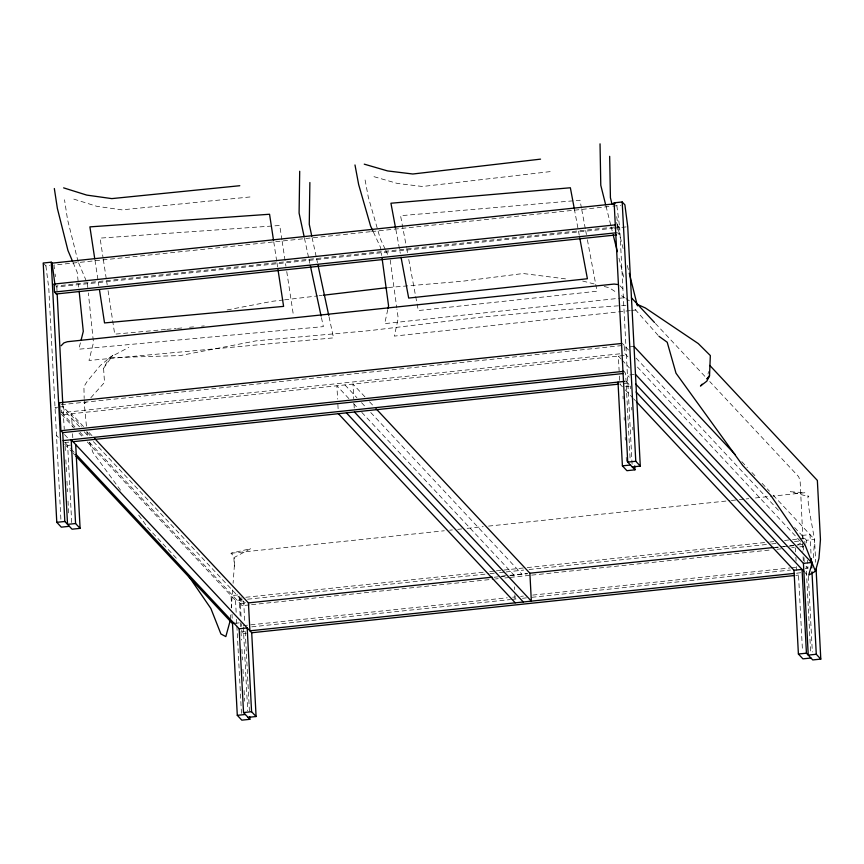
<?xml version="1.0" encoding="UTF-8"?>
<svg xmlns="http://www.w3.org/2000/svg" width="864" height="864" viewBox="0 0 864 864"><rect width="100%" height="100%" fill="white"/><g stroke="black" fill="none" stroke-linecap="round" stroke-linejoin="round"><path stroke-width="0.65" stroke-dasharray="4.32 3.24" d="M234.328 566.168L234.727 557.194L250.744 548.629L231.044 553.252L233.809 556.211L234.328 566.168L233.086 583.265M232.61 589.842L231.25 607.964M230.342 619.272L230.839 612.986M813.251 557.798L814.666 540.205L808.412 505.624L807.883 495.666L808.812 496.649L790.344 491.724L805.118 492.707L772.934 496.109M802.894 539.006L800.14 481.086L798.66 476.68L709.765 381.575M708.037 374.026L708.534 371.563M387.752 309.69L384.685 323.633L624.726 297.68M80.417 342.835L78.818 349.207L323.363 326.624L321.386 317.38M90.839 397.753L104.501 382.428L103.583 368.28L109.393 357.707L128.714 347.404M103.583 368.28L112.828 355.277L100.364 365.44L87.091 381.532L83.916 386.651L84.175 398.466M86.422 426.082L84.294 403.715L86.162 402.008M800.69 543.056L797.04 545.152M227.135 309.938L272.603 301.255L283.252 299.992M284.58 299.84L317.855 295.888M319.183 295.726L321.84 295.412M388.379 287.507L462.661 281.221L523.12 273.521L568.123 279.202M550.174 171.623L422.453 186.494L397.235 183.416L373.885 176.645M630.331 310.597L394.319 336.107L398.218 318.362L396.943 309.085M631.67 310.446L638.377 309.722M43.2 263.034L45.911 265.928L49.928 265.507M370.246 231.725L53.946 265.075L54.454 268.942M371.585 231.584L611.496 206.28M612.835 206.14L620.87 205.286M617.414 232.675L619.218 234.608L618.797 226.627L55.901 285.995L56.797 286.956L612.997 228.301M614.347 228.15L626.4 226.886M61.268 404.698L624.175 345.341L624.586 353.311L628.236 357.21M57.715 407.192L55.026 407.484L56.873 409.45M59.054 407.052L63.072 406.631L81.497 426.33M634.014 346.421L625.979 347.263L630.58 352.188M61.549 410.022L61.69 412.679L620.568 353.743M63.493 414.612L626.389 355.244M634.144 374.479L627.437 375.192L629.284 377.158M65.372 450.511L64.951 442.53L70.319 441.968M627.858 383.173L619.812 384.016L622.523 386.91L629.219 386.208M70.34 445.144L67.662 445.424L71.701 522.558M231.044 553.252L444.312 530.766M449.68 530.194L452.358 529.913M457.726 529.351L461.743 528.93M467.111 528.358L483.214 526.662M488.57 526.1L730.015 500.634M731.354 500.494L738.061 499.781M739.4 499.64L744.768 499.079M746.107 498.938L748.786 498.658M755.492 497.945L771.595 496.249M237.73 594.94L231.034 595.652L231.66 607.619M801.976 535.432L810.011 534.589L810.994 553.208M245.797 597.272L484.358 572.108M489.726 571.547L495.083 570.985M496.422 570.845L525.906 567.734M527.245 567.594L768.496 542.149M769.835 542.009L773.852 541.577M784.577 540.454L791.284 539.741M792.623 539.6L804.686 538.326L805.032 544.979M87.286 441.958L235.537 600.469L243.583 599.627M247.601 599.206L488.851 573.761M490.19 573.62L494.208 573.199M499.565 572.627L504.932 572.065M506.272 571.925L523.692 570.089M529.06 569.516L770.299 544.082M771.638 543.931L778.345 543.229M794.426 541.534L799.783 540.972M794.599 527.558L806.49 540.259L814.525 539.417L815.724 562.27M240.386 603.742L245.754 603.18M501.736 576.18L508.442 575.478M509.782 575.338L527.202 573.502M773.809 547.484L779.166 546.923M780.505 546.782L784.534 546.361M789.89 545.789L793.908 545.368M797.936 544.946L803.293 544.385M494.154 577.26L499.511 576.688M500.85 576.547L504.868 576.126M510.235 575.564L527.656 573.728M775.602 547.571L778.28 547.29M783.648 546.728L787.666 546.307M789.005 546.167L795.701 545.454M89.294 442.195L242.201 605.675L250.236 604.822M251.575 604.681L494.165 579.107M495.504 578.956L498.182 578.675M504.889 577.973L508.907 577.552M510.246 577.4L530.345 575.284M531.684 575.143L771.595 549.839M776.952 549.277L783.659 548.575M791.694 547.722L794.372 547.441M799.74 546.88L803.758 546.448M236.509 623.149L239.198 622.868M243.238 625.622L507.265 597.78M512.633 597.208L515.311 596.927M520.668 596.365L523.357 596.084M532.732 595.091L790.063 567.95M791.402 567.81L796.759 567.248M251.748 626.843L510.419 599.562M511.758 599.422L517.115 598.86M522.482 598.288L526.5 597.866M531.857 597.305L790.528 570.024M805.27 568.469L807.948 568.188L807.527 560.207M244.534 631.39L241.855 631.67L241.65 627.685M800.734 572.724L796.716 573.156L798.52 575.078L802.494 650.873M246.337 633.312L243.659 633.604L240.948 630.709L241.445 640.008M795.841 575.359L798.52 575.078M249.977 196.96L121.975 209.855L96.887 206.334L73.807 199.109M165.488 329.486L114.707 334.174L108 290.153M166.828 329.357L176.18 328.493M177.52 328.374L182.866 327.877M189.54 327.262L193.547 326.894M201.571 326.149L204.239 325.901M625.903 305.284L562.993 309.766L480.211 317.207L369.695 330.631L256.176 340.837L180.22 355.568L109.393 357.707M582.671 281.038L594.065 283.921M604.195 286.481L609.26 287.755L617.08 292.831M93.366 441.58L242.622 601.16L245.344 602.672M619.877 285.692L625.007 290.952M621.551 295.726L624.899 297.907M626.011 298.631L629.37 300.802M632.102 464.281L619.704 227.588L616.993 224.694L617.274 230.018M655.409 323.46L706.082 377.633M741.83 461.689L747.36 467.597M751.961 472.522L756.572 477.446M762.102 483.354L769.468 491.238M773.161 495.18L814.525 539.417M622.361 343.408L624.175 345.341M636.109 358.106L779.857 511.79M637.448 367.07L801.468 542.43M621.119 359.046L618.354 356.098L619.121 370.721M622.037 360.029L629.413 367.913M623.83 371.326L625.633 373.259L630.158 459.691M807.948 568.188L806.144 566.255L810.745 654.016M626.054 381.24L629.662 385.096M804.762 572.303L806.566 574.236M625.288 389.869L632.664 397.753M633.582 398.736L635.429 400.712M364.964 396.889L352.987 384.08L353.754 398.704M369.565 401.814L373.248 405.745M344.941 384.923L356.918 397.732M361.53 402.656L366.131 407.581M370.742 412.517L521.845 574.063M348.872 398.585L336.895 385.776L337.597 399.071M353.484 403.51L358.096 408.434M361.778 412.376L513.799 574.906L514.015 578.902M83.506 426.568L71.528 413.759L72.23 427.054M89.035 432.475L92.718 436.417M87.026 432.248L90.72 436.19M79.542 426.805L64.357 410.508L62.878 406.102M84.154 431.73L88.754 436.655M61.69 412.679L75.47 427.421M80.071 432.346L83.765 436.288M61.484 414.374L74.38 428.166M78.991 433.091L81.756 436.05M64.53 434.56L68.224 438.502M176.321 558.187L148.208 528.131L138.715 515.128M64.951 442.53L70.427 448.384M71.345 449.366L74.11 452.326M56.495 435.402L58.342 437.378M64.789 444.269L72.155 452.153M73.084 453.136L74.92 455.112M658.098 335.34L633.701 307.822M120.528 490.201L92.837 452.282L89.273 441.364M385.214 249.264L380.214 238.507L368.291 197.089L364.619 177.444M385.776 250.452L388.001 255.236M373.367 231.995L380.592 247.536L381.683 255.496M78.624 262.883L86.357 281.124M73.084 262.591L77.209 272.311L78.732 287.075M78.106 261.673L67.554 219.661L64.519 199.757M616.594 222.491L623.095 248.53M627.318 265.453L628.625 270.659M605.988 206.096L610.87 225.634M611.194 226.93L612.166 230.839M618.991 258.185L624.197 279.018M312.088 237.546L316.332 257.342M316.613 258.66L317.455 262.624M329.033 316.742L333.547 337.867L89.003 360.45L93.474 342.608L88.355 292.95M304.452 238.183L308.686 257.98M308.966 259.297L309.82 263.261M581.472 208.159L579.992 200.243L400.561 215.708L406.48 247.32M581.72 209.477L585.425 229.252M585.673 230.569L586.408 234.533M587.401 239.803L597.024 291.222L418.316 310.554L408.456 257.861M574.322 208.861L579.258 235.235M406.728 248.638L407.462 252.59M395.863 229.576L400.302 253.282M281.934 239.965L279.731 225.493L100.073 238.118L103.129 258.131M282.139 241.283L285.952 266.296M286.751 271.555L293.576 316.31M273.769 241.888L276.772 261.63M276.977 262.948L277.571 266.9M103.324 259.47L107.19 284.807M94.975 260.226L98.842 285.574M390.215 260.021L396.76 307.757M616.853 205.718L619.704 227.588M616.723 216.648L617.9 225.655M55.123 274.082L55.458 276.664M45.911 265.928L48.762 287.798L60.955 520.506M87.394 283.554L87.804 287.582M86.918 431.352L87.296 435.294M806.49 540.259L806.63 542.916M808.369 576.158L812.344 651.964M802.872 536.404L803.012 539.06M803.369 545.713L803.714 552.355M803.995 557.68L804.2 561.665M802.397 543.413L802.807 551.394M803.088 556.708L803.293 560.704M795.388 547.884L795.604 551.88M795.884 557.194L796.09 561.19M796.37 566.503L796.576 570.488M630.569 386.068L630.698 388.724M631.681 407.344L631.822 410M632.729 427.28L632.869 429.948M623.009 396.22L623.149 398.876M624.121 417.496L624.262 420.152M625.169 437.443L625.309 440.1M626.216 457.391L626.422 461.376M619.402 376.034L619.747 382.687M514.426 586.883L514.566 589.54M514.847 594.853L515.052 598.849M354.024 404.028L354.24 408.013M337.878 404.395L338.159 409.709M243.648 600.955L244.771 622.231M245.257 631.541L249.502 712.649M241.78 597.694L242.201 605.675M243.313 626.951L247.698 710.726M240.041 597.1L241.153 618.376M241.434 623.689L241.574 626.346M239.144 596.128L240.257 617.404M240.538 622.728L240.743 626.713M241.931 649.318L242.482 659.956M242.968 669.265L243.605 681.232M244.091 690.541L244.642 701.179M235.537 600.469L236.25 613.926M236.531 619.304L236.812 624.683M236.876 626.022L241.466 713.426M232.006 614.261L232.211 618.257M72.576 433.706L72.781 437.692M56.797 286.956L57.013 290.941M62.737 403.445L64.26 429.235M65.858 459.821L66.485 471.787M66.971 481.097L67.532 491.735M68.018 501.044L68.645 513.011M84.208 399.773L84.294 403.715"/><path stroke-width="1.3" d="M299.7 171.266L299.095 213.106L304.171 236.866M309.874 182.509L309.269 224.348L311.807 236.228M388.033 308.426L388.584 305.888L382.05 258.142M81.054 340.286L83.29 331.366L79.142 291.103M230.234 620.525L225.828 636.595L220.914 633.982L210.881 608.504L188.298 575.629M812.29 562.194L808.736 575.122L815.422 571.288L818.942 558.446L820.454 539.59L817.355 480.416L709.798 365.429M61.16 345.74L63.893 342.911L67.316 341.734L614.131 284.062L617.674 284.504M707.022 378.929L709.528 375.84L710.338 355.558L698.274 343.57L645.376 307.962L636.757 304.106M702.119 384.178L700.466 386.035L706.828 381.154L709.528 375.84L707.054 378.626M323.168 295.25L387.05 287.669M540.551 159.138L412.83 174.01L387.601 170.932L364.262 164.16M615.654 224.834L54.097 284.062L54.994 285.023L52.142 263.153L51.246 262.181L43.2 263.034L56.786 522.331L61.301 527.159L69.347 526.306M618.008 382.082L622.404 465.858L626.918 470.686L634.954 469.832L627.739 462.121L614.142 202.824L622.188 201.971L624.899 204.865L627.739 226.746L640.289 466.096L632.243 466.938M52.142 263.153L615.049 203.785L614.142 202.824M54.097 284.062L54.508 292.043L616.075 232.816M56.311 293.965L616.54 234.889M621.022 343.548L59.465 402.775L60.923 430.693L62.726 432.626L67.543 524.372L75.578 523.53L80.093 528.358L72.047 529.2L64.832 521.478L51.246 262.181M60.923 430.693L623.83 371.326M62.726 432.626L622.955 373.54M63.148 440.608L624.715 381.38M72.997 441.688L618.473 384.156M56.786 522.331L64.832 521.478M627.739 462.121L635.774 461.268L640.289 466.096M622.404 465.858L630.439 465.016M94.565 438.394L248.432 602.899L492.361 577.174M376.013 408.704L529.88 573.21L773.809 547.484M75.848 456.095L232.492 623.57L235.17 623.29M635.731 384.059L803.434 563.36L811.48 562.507L635.483 374.339M75.956 454.302L239.144 628.776L247.19 627.923L251.575 711.698L256.09 716.526L248.054 717.368M636.358 401.695L794.005 570.262L802.051 569.408L806.436 653.184L812.754 659.934L820.8 659.092L816.08 568.998M794.038 573.437L249.901 630.817L248.432 602.899M75.578 523.53L71.194 439.754L251.705 632.75L794.502 575.51M239.144 628.776L243.54 712.552L251.575 711.698M794.005 570.262L798.401 654.026L806.436 653.184M232.492 623.57L237.298 715.327L245.344 714.474M820.8 659.092L816.286 654.264L808.25 655.117L803.434 563.36M810.95 658.012L802.915 658.854L798.401 654.026M249.718 716.645L249.858 719.302L241.812 720.155L237.298 715.327M239.792 185.717L111.791 198.612L86.713 195.091L63.623 187.866M658.994 336.323L667.202 342.23L676.004 373.205L742.716 465.437L770.818 495.482L805.388 545.8L815.422 571.288M631.454 297.842L654.491 322.477M634.014 346.421L735.372 454.788M636.098 391.975L803.855 571.342M354.445 411.998L531.349 601.139L529.88 573.21M346.41 412.852L523.303 601.981M338.364 413.694L515.268 602.834M54.508 292.043L57.218 294.937L62.737 403.445M243.54 712.552L249.858 719.302M372.816 230.807L370.591 226.022L358.668 184.615L354.985 164.959M72.565 261.371L67.932 250.43L57.37 208.418L54.335 188.514M612.036 204.26L610.416 197.748L609.671 156.33M629.273 273.262L637.405 305.813M605.664 204.8L600.782 185.274L600.037 143.845M613.138 234.749L617.371 251.672M318.017 265.27L328.752 315.425M310.381 265.907L321.106 316.062M574.322 208.861L570.37 187.769L390.938 203.224L395.615 228.258M579.744 237.87L587.401 278.748L408.683 298.069L401.047 257.234M273.564 240.57L269.557 214.25L89.899 226.876L94.77 258.898M277.981 269.536L283.597 306.385L104.533 322.931L99.446 289.58M811.274 558.522L811.76 567.832M811.966 571.817L816.286 654.264M622.188 201.971L635.774 461.268M634.748 465.847L634.954 469.832M251.705 632.75L256.09 716.526M75.697 444.582L80.093 528.358"/></g></svg>
